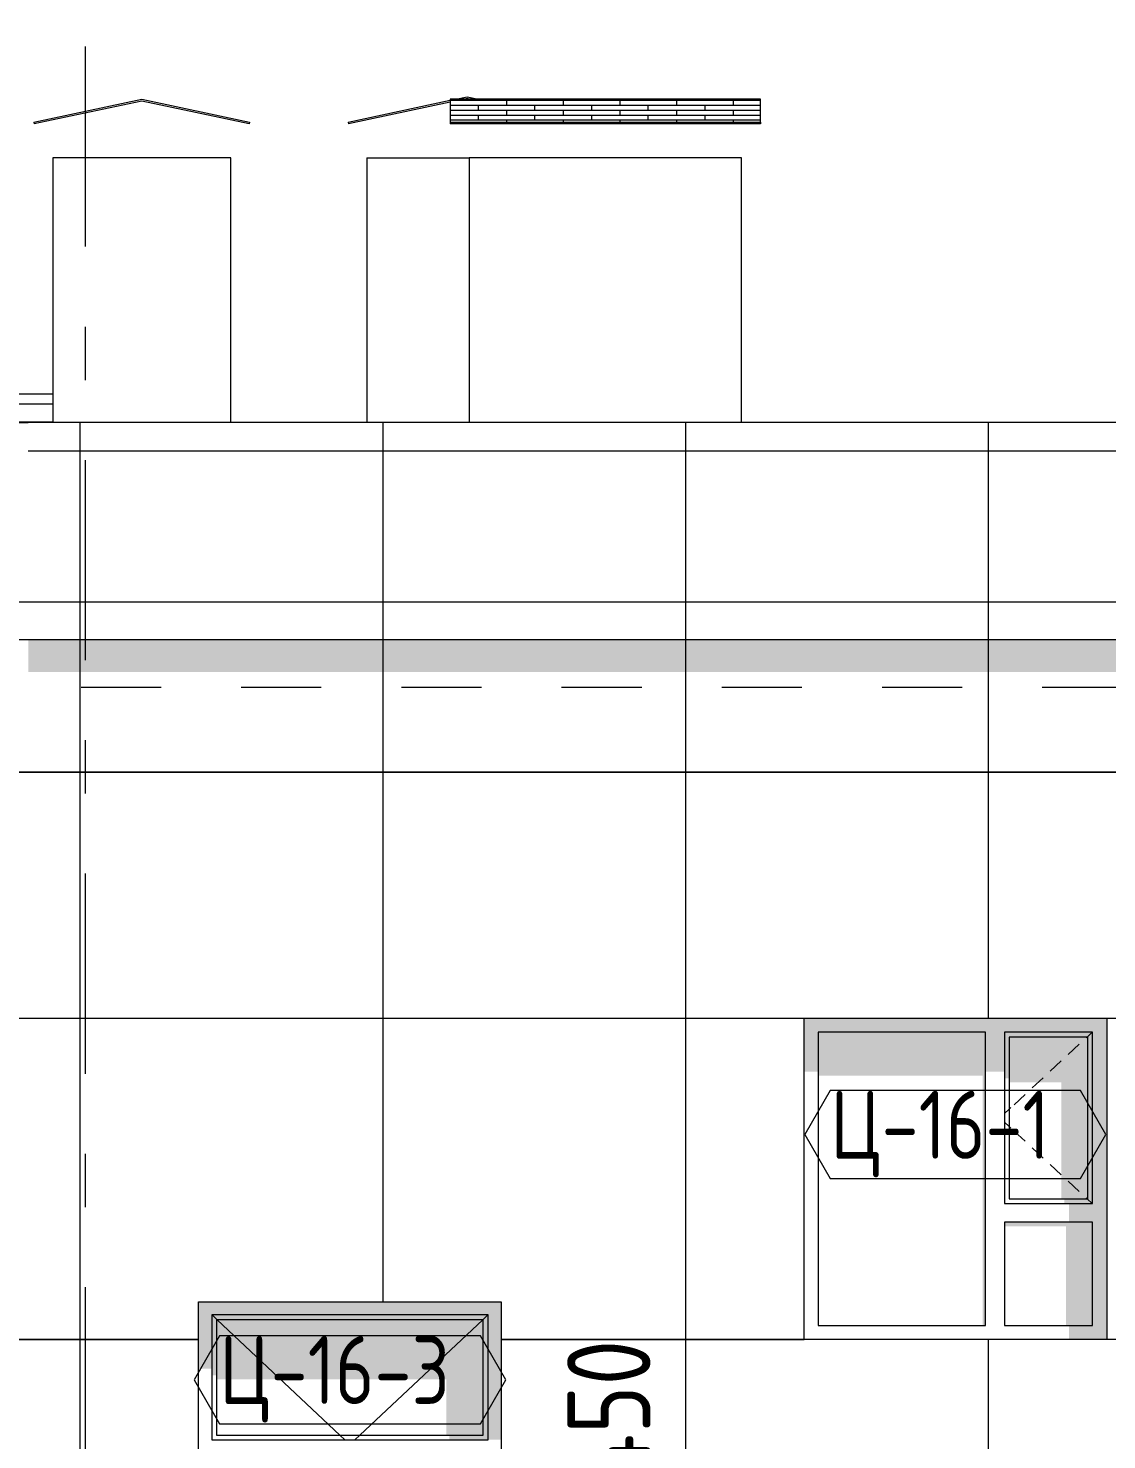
# Model space of a CAD drawing. Header units: millimetres. Extents: x 18162 to 7085488, y 72188 to 247925.
# Drawn here: x 4822640 to 4828340, y 127907 to 135372 of the extents above; entities that cross this region are included whole.
import ezdxf
from ezdxf.enums import TextEntityAlignment as Align

# ---------------------------------------------------------------- set-up
doc = ezdxf.new("R2010")
doc.units = ezdxf.units.MM
doc.header["$MEASUREMENT"] = 0
doc.linetypes.add('Dashed', pattern=[423.333333, 211.666667, -211.666667])
doc.linetypes.add('Double Dashed', pattern=[1093.611073, 529.166651, -211.666656, 141.111112, -211.666656])
for name, color, linetype in [('Archicad Windows', 7, 'Continuous'), ('Interior - Equipment', 7, 'Continuous'), ('Shell - Roof', 7, 'Continuous'), ('Structural - Bearing', 7, 'Continuous'), ('Structural - Grid', 7, 'Continuous')]:
    doc.layers.add(name, color=color, linetype=linetype)
doc.styles.add('GENERATED_STYLE_3', font='', dxfattribs={"width": 0.8})
doc.styles.get('GENERATED_STYLE_3').set_extended_font_data('ISOCPEUR MON')
doc.dimstyles.new('GENERATED_STYLE__16', dxfattribs={"dimtxt": 440.00001, "dimasz": 228, "dimexe": 0.18, "dimexo": 0.0625, "dimgap": 0, "dimtad": 1, "dimdec": 0, "dimzin": 0, "dimdsep": 46, "dimtxsty": 'GENERATED_STYLE_3', "dimblk": 'ARROWHEAD_2', "dimblk1": 'ARROWHEAD_2', "dimblk2": 'ARROWHEAD_2', "dimcen": 0.09, "dimse1": 1, "dimse2": 1, "dimclrd": 13, "dimclre": 13, "dimclrt": 13, "dimadec": 0, "dimazin": 0, "dimtfac": 1, "dimtdec": 4, "dimtmove": 0, "dimatfit": 3, "dimfxl": 1, "dimtolj": 1, "dimtzin": 0, "dimarcsym": 0})

# ---------------------------------------------------------------- blocks, each defined once
blk = doc.blocks.new('*X1940', base_point=(4860813, 82836.7))
at = {"layer": 'Structural - Bearing', "color": 7, "linetype": 'Continuous', "lineweight": 9}
for p, q in [((4822639.5, 131436.7), (4822589.5, 131436.7)), ((4822589.5, 131436.7), (4822639.5, 131436.7)), ((4822589.5, 130136.7), (4822639.5, 130136.7)), ((4822639.5, 128436.7), (4822589.5, 128436.7)), ((4822589.5, 128436.7), (4822639.5, 128436.7))]:
    blk.add_line(p, q, dxfattribs=at)
blk = doc.blocks.new('*X1942', base_point=(4860813, 82836.7))
at = {"layer": 'Structural - Bearing', "color": 8, "linetype": 'Continuous', "lineweight": 13}
for p, q in [((4822913, 132336.7), (4822913, 132136.7)), ((4824513, 132336.7), (4824513, 132136.7)), ((4826113, 132336.7), (4826113, 132136.7)), ((4827713, 132336.7), (4827713, 132136.7)), ((4829313, 132336.7), (4829313, 132136.7))]:
    blk.add_line(p, q, dxfattribs=at)
blk = doc.blocks.new('*X1957', base_point=(4860813, 82836.7))
at = {"layer": 'Structural - Bearing', "color": 7, "linetype": 'Continuous', "lineweight": 9}
for p, q in [((4822913, 131786.7), (4822913, 131436.7)), ((4824513, 131786.7), (4824513, 131436.7)), ((4826113, 131786.7), (4826113, 131436.7)), ((4827713, 131786.7), (4827713, 131436.7)), ((4829313, 131786.7), (4829313, 131436.7)), ((4822913, 131436.7), (4822639.5, 131436.7)), ((4822639.5, 131436.7), (4822913, 131436.7)), ((4822913, 131436.7), (4824013, 131436.7)), ((4822913, 131436.7), (4822913, 130836.7)), ((4824013, 131436.7), (4822913, 131436.7)), ((4824513, 131436.7), (4824013, 131436.7)), ((4824013, 131436.7), (4824513, 131436.7)), ((4824513, 131436.7), (4825613, 131436.7)), ((4824513, 131436.7), (4824513, 130836.7)), ((4825613, 131436.7), (4824513, 131436.7)), ((4826113, 131436.7), (4825613, 131436.7)), ((4825613, 131436.7), (4826113, 131436.7)), ((4826113, 131436.7), (4827213, 131436.7)), ((4826113, 131436.7), (4826113, 130836.7)), ((4827213, 131436.7), (4826113, 131436.7)), ((4827713, 131436.7), (4827213, 131436.7)), ((4827213, 131436.7), (4827713, 131436.7)), ((4827713, 131436.7), (4828813, 131436.7)), ((4827713, 131436.7), (4827713, 130836.7)), ((4828813, 131436.7), (4827713, 131436.7)), ((4829313, 131436.7), (4828813, 131436.7)), ((4828813, 131436.7), (4829313, 131436.7)), ((4829313, 131436.7), (4829739.5, 131436.7)), ((4829313, 131436.7), (4829313, 130836.7)), ((4829739.5, 131436.7), (4829313, 131436.7)), ((4822913, 130836.7), (4822913, 128436.7)), ((4824513, 130836.7), (4824513, 128636.7)), ((4826113, 130836.7), (4826113, 128436.7)), ((4827713, 130836.7), (4827713, 130136.7)), ((4829313, 130836.7), (4829313, 128436.7)), ((4822639.5, 130136.7), (4822913, 130136.7)), ((4822913, 130136.7), (4824013, 130136.7)), ((4824013, 130136.7), (4824513, 130136.7)), ((4824513, 130136.7), (4825613, 130136.7)), ((4825613, 130136.7), (4826113, 130136.7)), ((4826113, 130136.7), (4826739.5, 130136.7)), ((4828339.5, 130136.7), (4828813, 130136.7)), ((4828813, 130136.7), (4829313, 130136.7)), ((4829313, 130136.7), (4829739.5, 130136.7)), ((4822913, 128436.7), (4822639.5, 128436.7)), ((4822639.5, 128436.7), (4822913, 128436.7)), ((4822913, 128436.7), (4823539.5, 128436.7)), ((4822913, 128436.7), (4822913, 127836.7)), ((4823539.5, 128436.7), (4822913, 128436.7)), ((4825139.5, 128436.7), (4825613, 128436.7)), ((4825613, 128436.7), (4825139.5, 128436.7)), ((4826113, 128436.7), (4825613, 128436.7)), ((4825613, 128436.7), (4826113, 128436.7)), ((4826113, 128436.7), (4826739.5, 128436.7)), ((4826113, 128436.7), (4826113, 127836.7)), ((4826739.5, 128436.7), (4826113, 128436.7)), ((4827713, 128436.7), (4827713, 127836.7)), ((4828813, 128436.7), (4828339.5, 128436.7)), ((4829313, 128436.7), (4828813, 128436.7)), ((4828813, 128436.7), (4829313, 128436.7)), ((4829313, 128436.7), (4829739.5, 128436.7)), ((4829313, 128436.7), (4829313, 127836.7)), ((4829739.5, 128436.7), (4829313, 128436.7)), ((4822913, 127836.7), (4822913, 127786.7)), ((4826113, 127836.7), (4826113, 127786.7)), ((4827713, 127836.7), (4827713, 127786.7)), ((4829313, 127836.7), (4829313, 127786.7))]:
    blk.add_line(p, q, dxfattribs=at)
blk = doc.blocks.new('*X1966', base_point=(4860813, 82836.7))
at = {"layer": 'Structural - Bearing', "color": 7, "linetype": 'Continuous', "lineweight": 9}
for p, q in [((4822913, 132136.7), (4822913, 131786.7)), ((4824513, 132136.7), (4824513, 131786.7)), ((4826113, 132136.7), (4826113, 131786.7)), ((4827713, 132136.7), (4827713, 131786.7)), ((4829313, 132136.7), (4829313, 131786.7))]:
    blk.add_line(p, q, dxfattribs=at)
blk = doc.blocks.new('*X1967', base_point=(4860813, 82836.7))
at = {"layer": 'Structural - Bearing', "color": 7, "linetype": 'Continuous', "lineweight": 9}
for p, q in [((4822913, 133286.7), (4822913, 132336.7)), ((4824513, 133286.7), (4824513, 132336.7)), ((4826113, 133286.7), (4826113, 132336.7)), ((4827713, 133286.7), (4827713, 132336.7)), ((4829313, 133286.7), (4829313, 132336.7)), ((4822639.5, 133136.7), (4822913, 133136.7)), ((4822913, 133136.7), (4824013, 133136.7)), ((4824013, 133136.7), (4824513, 133136.7)), ((4824513, 133136.7), (4825613, 133136.7)), ((4825613, 133136.7), (4826113, 133136.7)), ((4826113, 133136.7), (4827213, 133136.7)), ((4827213, 133136.7), (4827713, 133136.7)), ((4827713, 133136.7), (4828813, 133136.7)), ((4828813, 133136.7), (4829313, 133136.7)), ((4829313, 133136.7), (4829739.5, 133136.7))]:
    blk.add_line(p, q, dxfattribs=at)
blk = doc.blocks.new('*X2051', base_point=(4860813, 82836.7))
at = {"layer": 'Shell - Roof', "color": 7, "linetype": 'Continuous', "lineweight": 13}
for p, q in [((4824869.5, 134990.6), (4825169.5, 134990.6)), ((4825019.5, 134990.6), (4825019.5, 134996.8)), ((4825169.5, 134964.7), (4825169.5, 134990.6)), ((4825169.5, 134990.6), (4825468, 134990.6)), ((4825316.5, 134990.6), (4825316.5, 134996.8)), ((4825468, 134990.6), (4825768, 134990.6)), ((4825468, 134964.7), (4825468, 134990.6)), ((4825618, 134990.6), (4825618, 134996.8)), ((4825768, 134964.7), (4825768, 134990.6)), ((4825768, 134990.6), (4826066.5, 134990.6)), ((4825915, 134990.6), (4825915, 134996.8)), ((4826066.5, 134990.6), (4826366.5, 134990.6)), ((4826066.5, 134964.7), (4826066.5, 134990.6)), ((4826216.5, 134990.6), (4826216.5, 134996.8)), ((4826366.5, 134964.7), (4826366.5, 134990.6)), ((4826366.5, 134990.6), (4826509.7, 134990.6)), ((4824869.5, 134964.7), (4825169.5, 134964.7)), ((4824869.5, 134964.7), (4824969, 134964.7)), ((4824869.5, 134938.7), (4825169.5, 134938.7)), ((4824869.5, 134912.7), (4825169.5, 134912.7)), ((4824869.5, 134912.7), (4824969, 134912.7)), ((4824969, 134964.7), (4825168, 134964.7)), ((4824969, 134912.7), (4825168, 134912.7)), ((4825019.5, 134938.7), (4825019.5, 134964.7)), ((4825019.5, 134886.7), (4825019.5, 134912.7)), ((4825169.5, 134964.7), (4825468, 134964.7)), ((4825169.5, 134912.7), (4825169.5, 134938.7)), ((4825169.5, 134938.7), (4825468, 134938.7)), ((4825169.5, 134912.7), (4825468, 134912.7)), ((4825316.5, 134938.7), (4825316.5, 134964.7)), ((4825316.5, 134886.7), (4825316.5, 134912.7)), ((4825468, 134964.7), (4825768, 134964.7)), ((4825468, 134964.7), (4825567.5, 134964.7)), ((4825468, 134938.7), (4825768, 134938.7)), ((4825468, 134912.7), (4825468, 134938.7)), ((4825468, 134912.7), (4825768, 134912.7)), ((4825468, 134912.7), (4825567.5, 134912.7)), ((4825567.5, 134964.7), (4825766.5, 134964.7)), ((4825567.5, 134912.7), (4825766.5, 134912.7)), ((4825618, 134938.7), (4825618, 134964.7)), ((4825618, 134886.7), (4825618, 134912.7)), ((4825768, 134964.7), (4826066.5, 134964.7)), ((4825768, 134912.7), (4825768, 134938.7)), ((4825768, 134938.7), (4826066.5, 134938.7)), ((4825768, 134912.7), (4826066.5, 134912.7)), ((4825915, 134938.7), (4825915, 134964.7)), ((4825915, 134886.7), (4825915, 134912.7)), ((4826066.5, 134964.7), (4826366.5, 134964.7)), ((4826066.5, 134964.7), (4826166, 134964.7)), ((4826066.5, 134938.7), (4826366.5, 134938.7)), ((4826066.5, 134912.7), (4826066.5, 134938.7)), ((4826066.5, 134912.7), (4826366.5, 134912.7)), ((4826066.5, 134912.7), (4826166, 134912.7)), ((4826166, 134964.7), (4826365, 134964.7)), ((4826166, 134912.7), (4826365, 134912.7)), ((4826216.5, 134938.7), (4826216.5, 134964.7)), ((4826216.5, 134886.7), (4826216.5, 134912.7)), ((4826366.5, 134964.7), (4826509.7, 134964.7)), ((4826366.5, 134912.7), (4826366.5, 134938.7)), ((4826366.5, 134938.7), (4826509.7, 134938.7)), ((4826366.5, 134912.7), (4826509.7, 134912.7)), ((4824869.5, 134886.7), (4825169.5, 134886.7)), ((4825169.5, 134875.6), (4825169.5, 134886.7)), ((4825169.5, 134886.7), (4825468, 134886.7)), ((4825468, 134886.7), (4825768, 134886.7)), ((4825468, 134875.6), (4825468, 134886.7)), ((4825768, 134875.6), (4825768, 134886.7)), ((4825768, 134886.7), (4826066.5, 134886.7)), ((4826066.5, 134886.7), (4826366.5, 134886.7)), ((4826066.5, 134875.6), (4826066.5, 134886.7)), ((4826366.5, 134875.6), (4826366.5, 134886.7)), ((4826366.5, 134886.7), (4826509.7, 134886.7))]:
    blk.add_line(p, q, dxfattribs=at)
blk = doc.blocks.new('*D2151', base_point=(4860813, 82836.7))
at = {"color": 13, "linetype": 'Continuous', "lineweight": 13}
for p, q in [((4825888.1, 127586.7), (4825888.1, 127733.4)), ((4826113.1, 127586.7), (4825663.1, 127586.7)), ((4825888.1, 127136.7), (4825888.1, 127586.7)), ((4826113.1, 127136.7), (4825663.1, 127136.7))]:
    blk.add_line(p, q, dxfattribs=at)
at = {"color": 12, "linetype": 'Continuous', "lineweight": 35}
for p, q in [((4826038.1, 127500.1), (4825738.1, 127673.3)), ((4825738.1, 127223.3), (4826038.1, 127050.1))]:
    blk.add_line(p, q, dxfattribs=at)
at = {"color": 13, "lineweight": 13, "insert": (4825927.8, 127673.4), "char_height": 440, "attachment_point": 7, "rotation": 90, "style": 'GENERATED_STYLE_3'}
blk.add_mtext('\\A1;{\\pql;\\fISOCPEUR MON|b0|i0|c0|p0;\\W0.800000;450}', dxfattribs=at)
blk = doc.blocks.new('ARROWHEAD_2')
at = {"color": 0, "linetype": 'Continuous', "lineweight": 0}
for p, q in [((-0.378, -0.655), (0.378, 0.655)), ((0, 0), (-1, 0))]:
    blk.add_line(p, q, dxfattribs=at)
blk = doc.blocks.new('Label_66_3', base_point=(4824339.5, 127989.7))
at = {"color": 13, "linetype": 'Continuous', "lineweight": 13, "flags": 128}
blk.add_lwpolyline([(4823515.6, 128224), (4823649.7, 127991.7), (4825029.3, 127991.7), (4825163.4, 128224), (4825029.3, 128456.2), (4823649.7, 128456.2)], close=True, dxfattribs=at)
at = {"color": 13, "lineweight": 13, "insert": (4823649.7, 128455.5), "char_height": 360, "attachment_point": 1, "style": 'GENERATED_STYLE_3'}
blk.add_mtext('\\A1;{\\pql;\\pt0,253000;\\fISOCPEUR MON|b0|i0|c0|p0;\\W0.800000;Ц-16-3\\fISOCPEUR MON|b0|i0|c0|p0;\\W0.800000;\\A1{\\H.66x;\\S^  ;}\\fISOCPEUR MON|b0|i0|c0|p0;\\W0.800000;\\fISOCPEUR MON|b0|i0|c0|p0;\\W0.800000;\\A1{\\H.66x;\\S^  ;}\\fISOCPEUR MON|b0|i0|c0|p0;\\W0.800000; \\fISOCPEUR MON|b0|i0|c0|p0;\\W0.800000;\\fISOCPEUR MON|b0|i0|c0|p0;\\W0.800000;\\fISOCPEUR MON|b0|i0|c0|p0;\\W0.800000;\\fISOCPEUR MON|b0|i0|c0|p0;\\W0.800000;\\fISOCPEUR MON|b0|i0|c0|p0;\\W0.800000;\\fISOCPEUR MON|b0|i0|c0|p0;\\W0.800000;\\fISOCPEUR MON|b0|i0|c0|p0;\\W0.800000;\\fISOCPEUR MON|b0|i0|c0|p0;\\W0.800000;\\fISOCPEUR MON|b0|i0|c0|p0;\\W0.800000;\\fISOCPEUR MON|b0|i0|c0|p0;\\W0.800000;\\fISOCPEUR MON|b0|i0|c0|p0;\\W0.800000;\\fISOCPEUR MON|b0|i0|c0|p0;\\W0.800000;\\fISOCPEUR MON|b0|i0|c0|p0;\\W0.800000;\\fISOCPEUR MON|b0|i0|c0|p0;\\W0.800000;\\fISOCPEUR MON|b0|i0|c0|p0;\\W0.800000;\\fISOCPEUR MON|b0|i0|c0|p0;\\W0.800000;\\fISOCPEUR MON|b0|i0|c0|p0;\\W0.800000;\\fISOCPEUR MON|b0|i0|c0|p0;\\W0.800000;\\fISOCPEUR MON|b0|i0|c0|p0;\\W0.800000;\\fISOCPEUR MON|b0|i0|c0|p0;\\W0.800000;\\fISOCPEUR MON|b0|i0|c0|p0;\\W0.800000;\\fISOCPEUR MON|b0|i0|c0|p0;\\W0.800000;\\fISOCPEUR MON|b0|i0|c0|p0;\\W0.800000;\\fISOCPEUR MON|b0|i0|c0|p0;\\W0.800000;\\fISOCPEUR MON|b0|i0|c0|p0;\\W0.800000;\\fISOCPEUR MON|b0|i0|c0|p0;\\W0.800000;\\fISOCPEUR MON|b0|i0|c0|p0;\\W0.800000;\\fISOCPEUR MON|b0|i0|c0|p0;\\W0.800000;\\fISOCPEUR MON|b0|i0|c0|p0;\\W0.800000;\\fISOCPEUR MON|b0|i0|c0|p0;\\W0.800000;\\fISOCPEUR MON|b0|i0|c0|p0;\\W0.800000;\\fISOCPEUR MON|b0|i0|c0|p0;\\W0.800000;\\fISOCPEUR MON|b0|i0|c0|p0;\\W0.800000;\\fISOCPEUR MON|b0|i0|c0|p0;\\W0.800000;\\fISOCPEUR MON|b0|i0|c0|p0;\\W0.800000;\\fISOCPEUR MON|b0|i0|c0|p0;\\W0.800000;\\fISOCPEUR MON|b0|i0|c0|p0;\\W0.800000;\\fISOCPEUR MON|b0|i0|c0|p0;\\W0.800000;\\fISOCPEUR MON|b0|i0|c0|p0;\\W0.800000;\\fISOCPEUR MON|b0|i0|c0|p0;\\W0.800000;\\fISOCPEUR MON|b0|i0|c0|p0;\\W0.800000;\\fISOCPEUR MON|b0|i0|c0|p0;\\W0.800000;\\fISOCPEUR MON|b0|i0|c0|p0;\\W0.800000;}', dxfattribs=at)
blk = doc.blocks.new('Label_67_3', base_point=(4827539.5, 129286.7))
at = {"color": 13, "linetype": 'Continuous', "lineweight": 13, "flags": 128}
blk.add_lwpolyline([(4826744.4, 129520.9), (4826878.5, 129288.7), (4828200.6, 129288.7), (4828334.7, 129520.9), (4828200.6, 129753.2), (4826878.5, 129753.2)], close=True, dxfattribs=at)
at = {"color": 13, "lineweight": 13, "insert": (4826878.5, 129752.5), "char_height": 360, "attachment_point": 1, "style": 'GENERATED_STYLE_3'}
blk.add_mtext('\\A1;{\\pql;\\pt0,253000;\\fISOCPEUR MON|b0|i0|c0|p0;\\W0.800000;Ц-16-1\\fISOCPEUR MON|b0|i0|c0|p0;\\W0.800000;\\A1{\\H.66x;\\S^  ;}\\fISOCPEUR MON|b0|i0|c0|p0;\\W0.800000;\\fISOCPEUR MON|b0|i0|c0|p0;\\W0.800000;\\A1{\\H.66x;\\S^  ;}\\fISOCPEUR MON|b0|i0|c0|p0;\\W0.800000; \\fISOCPEUR MON|b0|i0|c0|p0;\\W0.800000;\\fISOCPEUR MON|b0|i0|c0|p0;\\W0.800000;\\fISOCPEUR MON|b0|i0|c0|p0;\\W0.800000;\\fISOCPEUR MON|b0|i0|c0|p0;\\W0.800000;\\fISOCPEUR MON|b0|i0|c0|p0;\\W0.800000;\\fISOCPEUR MON|b0|i0|c0|p0;\\W0.800000;\\fISOCPEUR MON|b0|i0|c0|p0;\\W0.800000;\\fISOCPEUR MON|b0|i0|c0|p0;\\W0.800000;\\fISOCPEUR MON|b0|i0|c0|p0;\\W0.800000;\\fISOCPEUR MON|b0|i0|c0|p0;\\W0.800000;\\fISOCPEUR MON|b0|i0|c0|p0;\\W0.800000;\\fISOCPEUR MON|b0|i0|c0|p0;\\W0.800000;\\fISOCPEUR MON|b0|i0|c0|p0;\\W0.800000;\\fISOCPEUR MON|b0|i0|c0|p0;\\W0.800000;\\fISOCPEUR MON|b0|i0|c0|p0;\\W0.800000;\\fISOCPEUR MON|b0|i0|c0|p0;\\W0.800000;\\fISOCPEUR MON|b0|i0|c0|p0;\\W0.800000;\\fISOCPEUR MON|b0|i0|c0|p0;\\W0.800000;\\fISOCPEUR MON|b0|i0|c0|p0;\\W0.800000;\\fISOCPEUR MON|b0|i0|c0|p0;\\W0.800000;\\fISOCPEUR MON|b0|i0|c0|p0;\\W0.800000;\\fISOCPEUR MON|b0|i0|c0|p0;\\W0.800000;\\fISOCPEUR MON|b0|i0|c0|p0;\\W0.800000;\\fISOCPEUR MON|b0|i0|c0|p0;\\W0.800000;\\fISOCPEUR MON|b0|i0|c0|p0;\\W0.800000;\\fISOCPEUR MON|b0|i0|c0|p0;\\W0.800000;\\fISOCPEUR MON|b0|i0|c0|p0;\\W0.800000;\\fISOCPEUR MON|b0|i0|c0|p0;\\W0.800000;\\fISOCPEUR MON|b0|i0|c0|p0;\\W0.800000;\\fISOCPEUR MON|b0|i0|c0|p0;\\W0.800000;\\fISOCPEUR MON|b0|i0|c0|p0;\\W0.800000;\\fISOCPEUR MON|b0|i0|c0|p0;\\W0.800000;\\fISOCPEUR MON|b0|i0|c0|p0;\\W0.800000;\\fISOCPEUR MON|b0|i0|c0|p0;\\W0.800000;\\fISOCPEUR MON|b0|i0|c0|p0;\\W0.800000;\\fISOCPEUR MON|b0|i0|c0|p0;\\W0.800000;\\fISOCPEUR MON|b0|i0|c0|p0;\\W0.800000;\\fISOCPEUR MON|b0|i0|c0|p0;\\W0.800000;\\fISOCPEUR MON|b0|i0|c0|p0;\\W0.800000;\\fISOCPEUR MON|b0|i0|c0|p0;\\W0.800000;\\fISOCPEUR MON|b0|i0|c0|p0;\\W0.800000;\\fISOCPEUR MON|b0|i0|c0|p0;\\W0.800000;\\fISOCPEUR MON|b0|i0|c0|p0;\\W0.800000;}', dxfattribs=at)
blk = doc.blocks.new('Standard grid marker[370]_3', base_point=(4822939.5, 142836.7))
at = {"layer": 'Structural - Grid', "color": 13, "linetype": 'Double Dashed', "lineweight": 13, "ltscale": 2}
blk.add_line((4822939.5, 141836.7), (4822939.5, 80336.7), dxfattribs=at)
at = {"layer": 'Structural - Grid', "color": 13, "lineweight": 13, "style": 'GENERATED_STYLE_3'}
blk.add_attdef('AC_MarkerText_1', text='', height=500, rotation=360, dxfattribs=at).set_placement((4822939.5, 78986.7), align=Align.TOP_CENTER)

msp = doc.modelspace()

# ---------------------------------------------------------------- hatches: boundary and pattern name
at = {"layer": 'Archicad Windows', "linetype": 'Continuous', "lineweight": 0}
for points in [[(4827699.5, 130061.7), (4827799.5, 130061.7), (4828264.5, 130061.7), (4828339.5, 130061.7), (4828339.5, 130136.7), (4826739.5, 130136.7), (4826739.5, 130061.7), (4826814.5, 130061.7)], [(4826814.5, 130061.7), (4826739.5, 130061.7), (4826739.5, 129853.8), (4826814.5, 129853.8)], [(4827699.5, 130061.7), (4826814.5, 130061.7), (4826814.5, 129832.6), (4827684.5, 129832.6), (4827684.5, 128511.7), (4827699.5, 128511.7)], [(4827799.5, 130061.7), (4827699.5, 130061.7), (4827699.5, 129853.8), (4827799.5, 129853.8)], [(4828264.5, 130061.7), (4827799.5, 130061.7), (4827799.5, 130036.7), (4827824.5, 130036.7), (4828239.5, 130036.7), (4828264.5, 130036.7)], [(4828264.5, 129156.7), (4828264.5, 129056.7), (4828264.5, 128511.7), (4828339.5, 128511.7), (4828339.5, 130061.7), (4828264.5, 130061.7)], [(4827799.5, 130036.7), (4827799.5, 129818.5), (4827824.5, 129818.5), (4827824.5, 130036.7)], [(4828239.5, 130036.7), (4827824.5, 130036.7), (4827824.5, 129797.3), (4828099.5, 129797.3), (4828099.5, 129181.7), (4828239.5, 129181.7)], [(4828239.5, 129181.7), (4828264.5, 129181.7), (4828264.5, 130036.7), (4828239.5, 130036.7)], [(4828264.5, 129181.7), (4828114.5, 129181.7), (4828114.5, 129156.7), (4828264.5, 129156.7)], [(4828264.5, 129156.7), (4828139.5, 129156.7), (4828139.5, 129056.7), (4828264.5, 129056.7)], [(4828264.5, 129056.7), (4827799.5, 129056.7), (4827799.5, 129035.5), (4828124.5, 129035.5), (4828124.5, 128511.7), (4828264.5, 128511.7)], [(4825139.5, 128636.7), (4823539.5, 128636.7), (4823539.5, 128566.7), (4823609.5, 128566.7), (4825069.5, 128566.7), (4825139.5, 128566.7)], [(4823609.5, 128566.7), (4823539.5, 128566.7), (4823539.5, 128283.1), (4823609.5, 128283.1)], [(4823609.5, 128541.7), (4823634.5, 128541.7), (4825044.5, 128541.7), (4825069.5, 128541.7), (4825069.5, 128566.7), (4823609.5, 128566.7)], [(4825139.5, 128566.7), (4825069.5, 128566.7), (4825069.5, 127906.7), (4825139.5, 127906.7)], [(4823609.5, 128541.7), (4823609.5, 128247.8), (4823634.5, 128247.8), (4823634.5, 128541.7)], [(4823634.5, 128226.6), (4824849.5, 128226.6), (4824849.5, 127931.7), (4825044.5, 127931.7), (4825044.5, 128541.7), (4823634.5, 128541.7)], [(4825044.5, 128541.7), (4825044.5, 127931.7), (4825069.5, 127931.7), (4825069.5, 128541.7)], [(4828139.5, 128436.7), (4828339.5, 128436.7), (4828339.5, 128511.7), (4828139.5, 128511.7)], [(4825069.5, 127931.7), (4824864.5, 127931.7), (4824864.5, 127906.7), (4825069.5, 127906.7)]]:
    msp.add_hatch(color=49, dxfattribs=at).paths.add_polyline_path(points)
at = {"layer": 'Structural - Bearing', "linetype": 'Continuous', "lineweight": 0}
msp.add_hatch(color=49, dxfattribs=at).paths.add_polyline_path([(4829739.5, 132136.7), (4822639.5, 132136.7), (4822639.5, 131967), (4829739.5, 131967)])

# ---------------------------------------------------------------- linework, layer by layer
at = {"color": 8, "linetype": 'Dashed', "lineweight": 13, "ltscale": 2}
msp.add_line((4805138.5, 131886.7), (4846132, 131886.7), dxfattribs=at)
at = {"layer": 'Archicad Windows', "color": 7, "linetype": 'Continuous', "lineweight": 13}
for p, q in [((4826739.5, 130136.7), (4828339.5, 130136.7)), ((4826739.5, 128436.7), (4826739.5, 130136.7)), ((4828339.5, 130136.7), (4828339.5, 128436.7)), ((4823539.5, 127836.7), (4823539.5, 128636.7)), ((4823539.5, 128636.7), (4825139.5, 128636.7)), ((4825139.5, 128636.7), (4825139.5, 127836.7)), ((4828339.5, 128436.7), (4826739.5, 128436.7))]:
    msp.add_line(p, q, dxfattribs=at)
at = {"layer": 'Archicad Windows', "color": 7, "linetype": 'Continuous', "lineweight": 9}
for p, q in [((4826814.5, 130061.7), (4826814.5, 128511.7)), ((4827699.5, 130061.7), (4826814.5, 130061.7)), ((4827699.5, 128511.7), (4827699.5, 130061.7)), ((4827799.5, 130061.7), (4827799.5, 129156.7)), ((4828264.5, 130061.7), (4827799.5, 130061.7)), ((4828262.6, 130061.7), (4828235.6, 130036.7)), ((4828264.5, 129156.7), (4828264.5, 130061.7)), ((4827824.5, 130036.7), (4827824.5, 129181.7)), ((4828239.5, 130036.7), (4827824.5, 130036.7)), ((4828194.2, 129998.3), (4828135.5, 129943.9)), ((4828235.6, 130036.7), (4828230.9, 130032.3)), ((4828239.5, 129181.7), (4828239.5, 130036.7)), ((4828098.9, 129909.9), (4828040.2, 129855.5)), ((4828003.5, 129821.5), (4827944.9, 129767.1)), ((4827908.2, 129733.1), (4827849.5, 129678.7)), ((4827824.5, 129655.5), (4827799.5, 129632.4)), ((4827833.2, 129663.6), (4827824.5, 129655.5)), ((4827824.5, 129562.8), (4827799.5, 129586)), ((4827833.2, 129554.8), (4827824.5, 129562.8)), ((4827908.2, 129485.2), (4827849.5, 129539.6)), ((4828003.5, 129396.8), (4827944.9, 129451.2)), ((4828098.9, 129308.5), (4828040.2, 129362.9)), ((4828194.2, 129220.1), (4828135.5, 129274.5)), ((4827799.5, 129156.7), (4828264.5, 129156.7)), ((4827824.5, 129181.7), (4828239.5, 129181.7)), ((4828235.6, 129181.7), (4828230.9, 129186.1)), ((4828262.6, 129156.7), (4828235.6, 129181.7)), ((4827799.5, 129056.7), (4827799.5, 128511.7)), ((4828264.5, 129056.7), (4827799.5, 129056.7)), ((4828264.5, 128511.7), (4828264.5, 129056.7)), ((4823609.5, 128566.7), (4823609.5, 127906.7)), ((4825069.5, 128566.7), (4823609.5, 128566.7)), ((4823611.1, 128566.7), (4823637.7, 128541.7)), ((4825067.9, 128566.7), (4825041.3, 128541.7)), ((4825069.5, 127906.7), (4825069.5, 128566.7)), ((4823634.5, 128541.7), (4823634.5, 127931.7)), ((4825044.5, 128541.7), (4823634.5, 128541.7)), ((4823637.7, 128541.7), (4824286.3, 127931.7)), ((4825041.3, 128541.7), (4824392.7, 127931.7)), ((4825044.5, 127931.7), (4825044.5, 128541.7)), ((4826814.5, 128511.7), (4827699.5, 128511.7)), ((4827799.5, 128511.7), (4828264.5, 128511.7)), ((4823609.5, 127906.7), (4825069.5, 127906.7)), ((4823634.5, 127931.7), (4825044.5, 127931.7)), ((4824286.3, 127931.7), (4824312.9, 127906.7)), ((4824392.7, 127931.7), (4824366.1, 127906.7))]:
    msp.add_line(p, q, dxfattribs=at)
at = {"layer": 'Interior - Equipment', "color": 7, "linetype": 'Continuous', "lineweight": 13}
for p, q in [((4822769.5, 133436.7), (4822529.8, 133436.7)), ((4822529.8, 133385.9), (4822769.5, 133385.9)), ((4822769.5, 133287.5), (4822529.8, 133287.5))]:
    msp.add_line(p, q, dxfattribs=at)
at = {"layer": 'Shell - Roof', "color": 7, "linetype": 'Continuous', "lineweight": 13}
for p, q in [((4822669.5, 134875.6), (4823239.5, 134996.8)), ((4823239.5, 134986.6), (4822671.6, 134865.9)), ((4823239.5, 134996.8), (4823809.5, 134875.6)), ((4823807.4, 134865.9), (4823239.5, 134986.6)), ((4824329.5, 134875.6), (4824869.5, 134990.4)), ((4824869.5, 134980.2), (4824331.6, 134865.9)), ((4824869.5, 134996.8), (4824869.5, 134875.6)), ((4826509.7, 134996.8), (4824869.5, 134996.8)), ((4824899.6, 134996.8), (4824959.5, 135009.5)), ((4824959.5, 134999.3), (4824947.5, 134996.8)), ((4824959.5, 135009.5), (4825019.4, 134996.8)), ((4824971.5, 134996.8), (4824959.5, 134999.3)), ((4826509.7, 134875.6), (4826509.7, 134996.8)), ((4822669.5, 134875.6), (4822671.6, 134865.9)), ((4823809.5, 134875.6), (4823807.4, 134865.9)), ((4824329.5, 134875.6), (4824331.6, 134865.9)), ((4824869.5, 134875.6), (4824869.5, 134865.9)), ((4824869.5, 134875.6), (4826509.7, 134875.6)), ((4826509.7, 134865.9), (4824869.5, 134865.9)), ((4826509.7, 134875.6), (4826509.7, 134865.9))]:
    msp.add_line(p, q, dxfattribs=at)
at = {"layer": 'Structural - Bearing', "color": 7, "linetype": 'Continuous', "lineweight": 13}
for p, q in [((4823709.5, 134686.7), (4822769.5, 134686.7)), ((4822769.5, 134686.7), (4822769.5, 133286.7)), ((4823709.5, 133286.7), (4823709.5, 134686.7)), ((4824429.5, 134686.7), (4824969.5, 134686.7)), ((4824429.5, 134686.7), (4824429.5, 133286.7)), ((4826409.7, 134686.7), (4824969.5, 134686.7)), ((4824969.5, 134686.7), (4824969.5, 133286.7)), ((4826409.7, 133286.7), (4826409.7, 134686.7)), ((4822589.5, 133286.7), (4822639.5, 133286.7)), ((4829739.5, 133286.7), (4822639.5, 133286.7)), ((4829909.5, 132336.7), (4822469.5, 132336.7)), ((4829909.5, 132136.7), (4822469.5, 132136.7))]:
    msp.add_line(p, q, dxfattribs=at)

# ---------------------------------------------------------------- block references
at = {"color": 12, "linetype": 'Continuous', "lineweight": 13}
for name, p in [('Label_67_3', (4827539.5, 129286.7)), ('Label_66_3', (4824339.5, 127989.7))]:
    msp.add_blockref(name, p, dxfattribs=at)
at = {"layer": 'Shell - Roof', "lineweight": 0}
msp.add_blockref('*X2051', (4860813, 82836.7), dxfattribs=at)
at = {"layer": 'Structural - Bearing', "lineweight": 0}
for name in ['*X1967', '*X1942', '*X1966', '*X1957', '*X1940']:
    msp.add_blockref(name, (4860813, 82836.7), dxfattribs=at)
at = {"layer": 'Structural - Grid', "color": 13, "linetype": 'Continuous', "lineweight": 13}
msp.add_blockref('Standard grid marker[370]_3', (4822939.5, 142836.7), dxfattribs=at)

# ---------------------------------------------------------------- dimensions: what is measured, and where the dimension line sits
at = {"color": 13, "linetype": 'Continuous', "lineweight": 13}
dim = msp.add_linear_dim(base=(4825888.1, 127586.7), p1=(4825139.5, 127136.7), p2=(4825520.6, 127586.7), angle=90, dimstyle='GENERATED_STYLE__16', dxfattribs=at)
dim.commit()
dim.dimension.update_dxf_attribs({"geometry": '*D2151', "text_midpoint": (4825580.1, 128175.7), "dimtype": 160, "text_rotation": 90})

doc.saveas('drawing.dxf')
